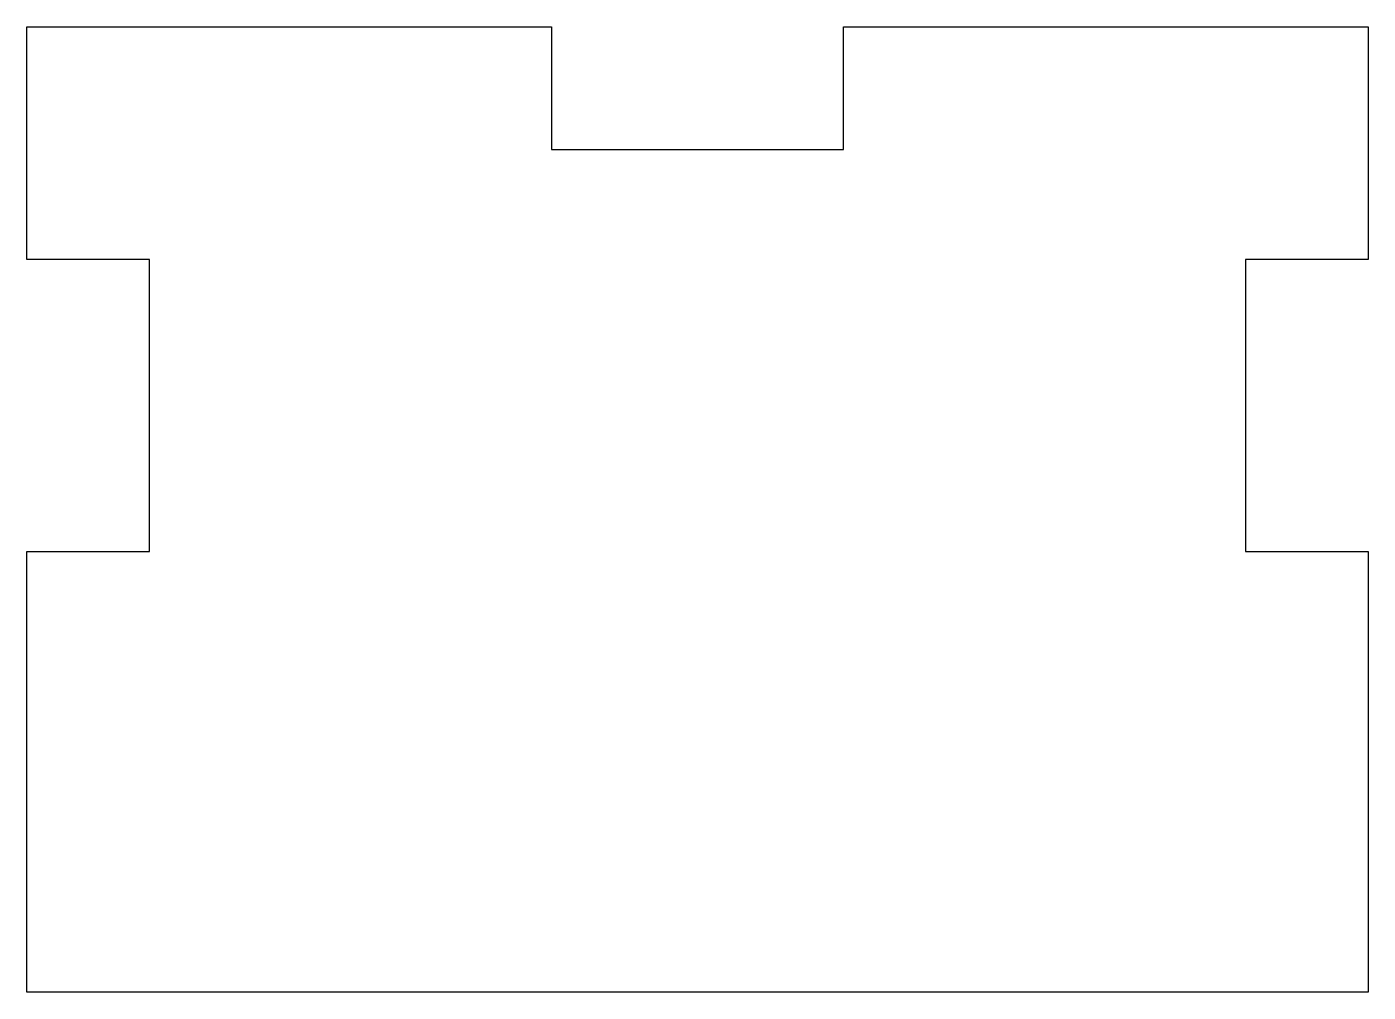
# Model space of a CAD drawing. Header units: inches. Extents: x -1.15 to 1.15, y 0 to 1.65.
import ezdxf

# ---------------------------------------------------------------- set-up
doc = ezdxf.new("R2010")
doc.units = ezdxf.units.IN
doc.layers.get('0').update_dxf_attribs({"linetype": 'CONTINUOUS'})

msp = doc.modelspace()

# ---------------------------------------------------------------- linework, layer by layer
msp.add_lwpolyline([(1.1475, 0), (-1.1475, 0), (-1.1475, 0.754), (-0.9375, 0.754), (-0.9375, 1.254), (-1.1475, 1.254), (-1.1475, 1.652), (-0.25, 1.652), (-0.25, 1.442), (0.25, 1.442), (0.25, 1.652), (1.1475, 1.652), (1.1475, 1.254), (0.9375, 1.254), (0.9375, 0.754), (1.1475, 0.754)], close=True)

doc.saveas('drawing.dxf')
